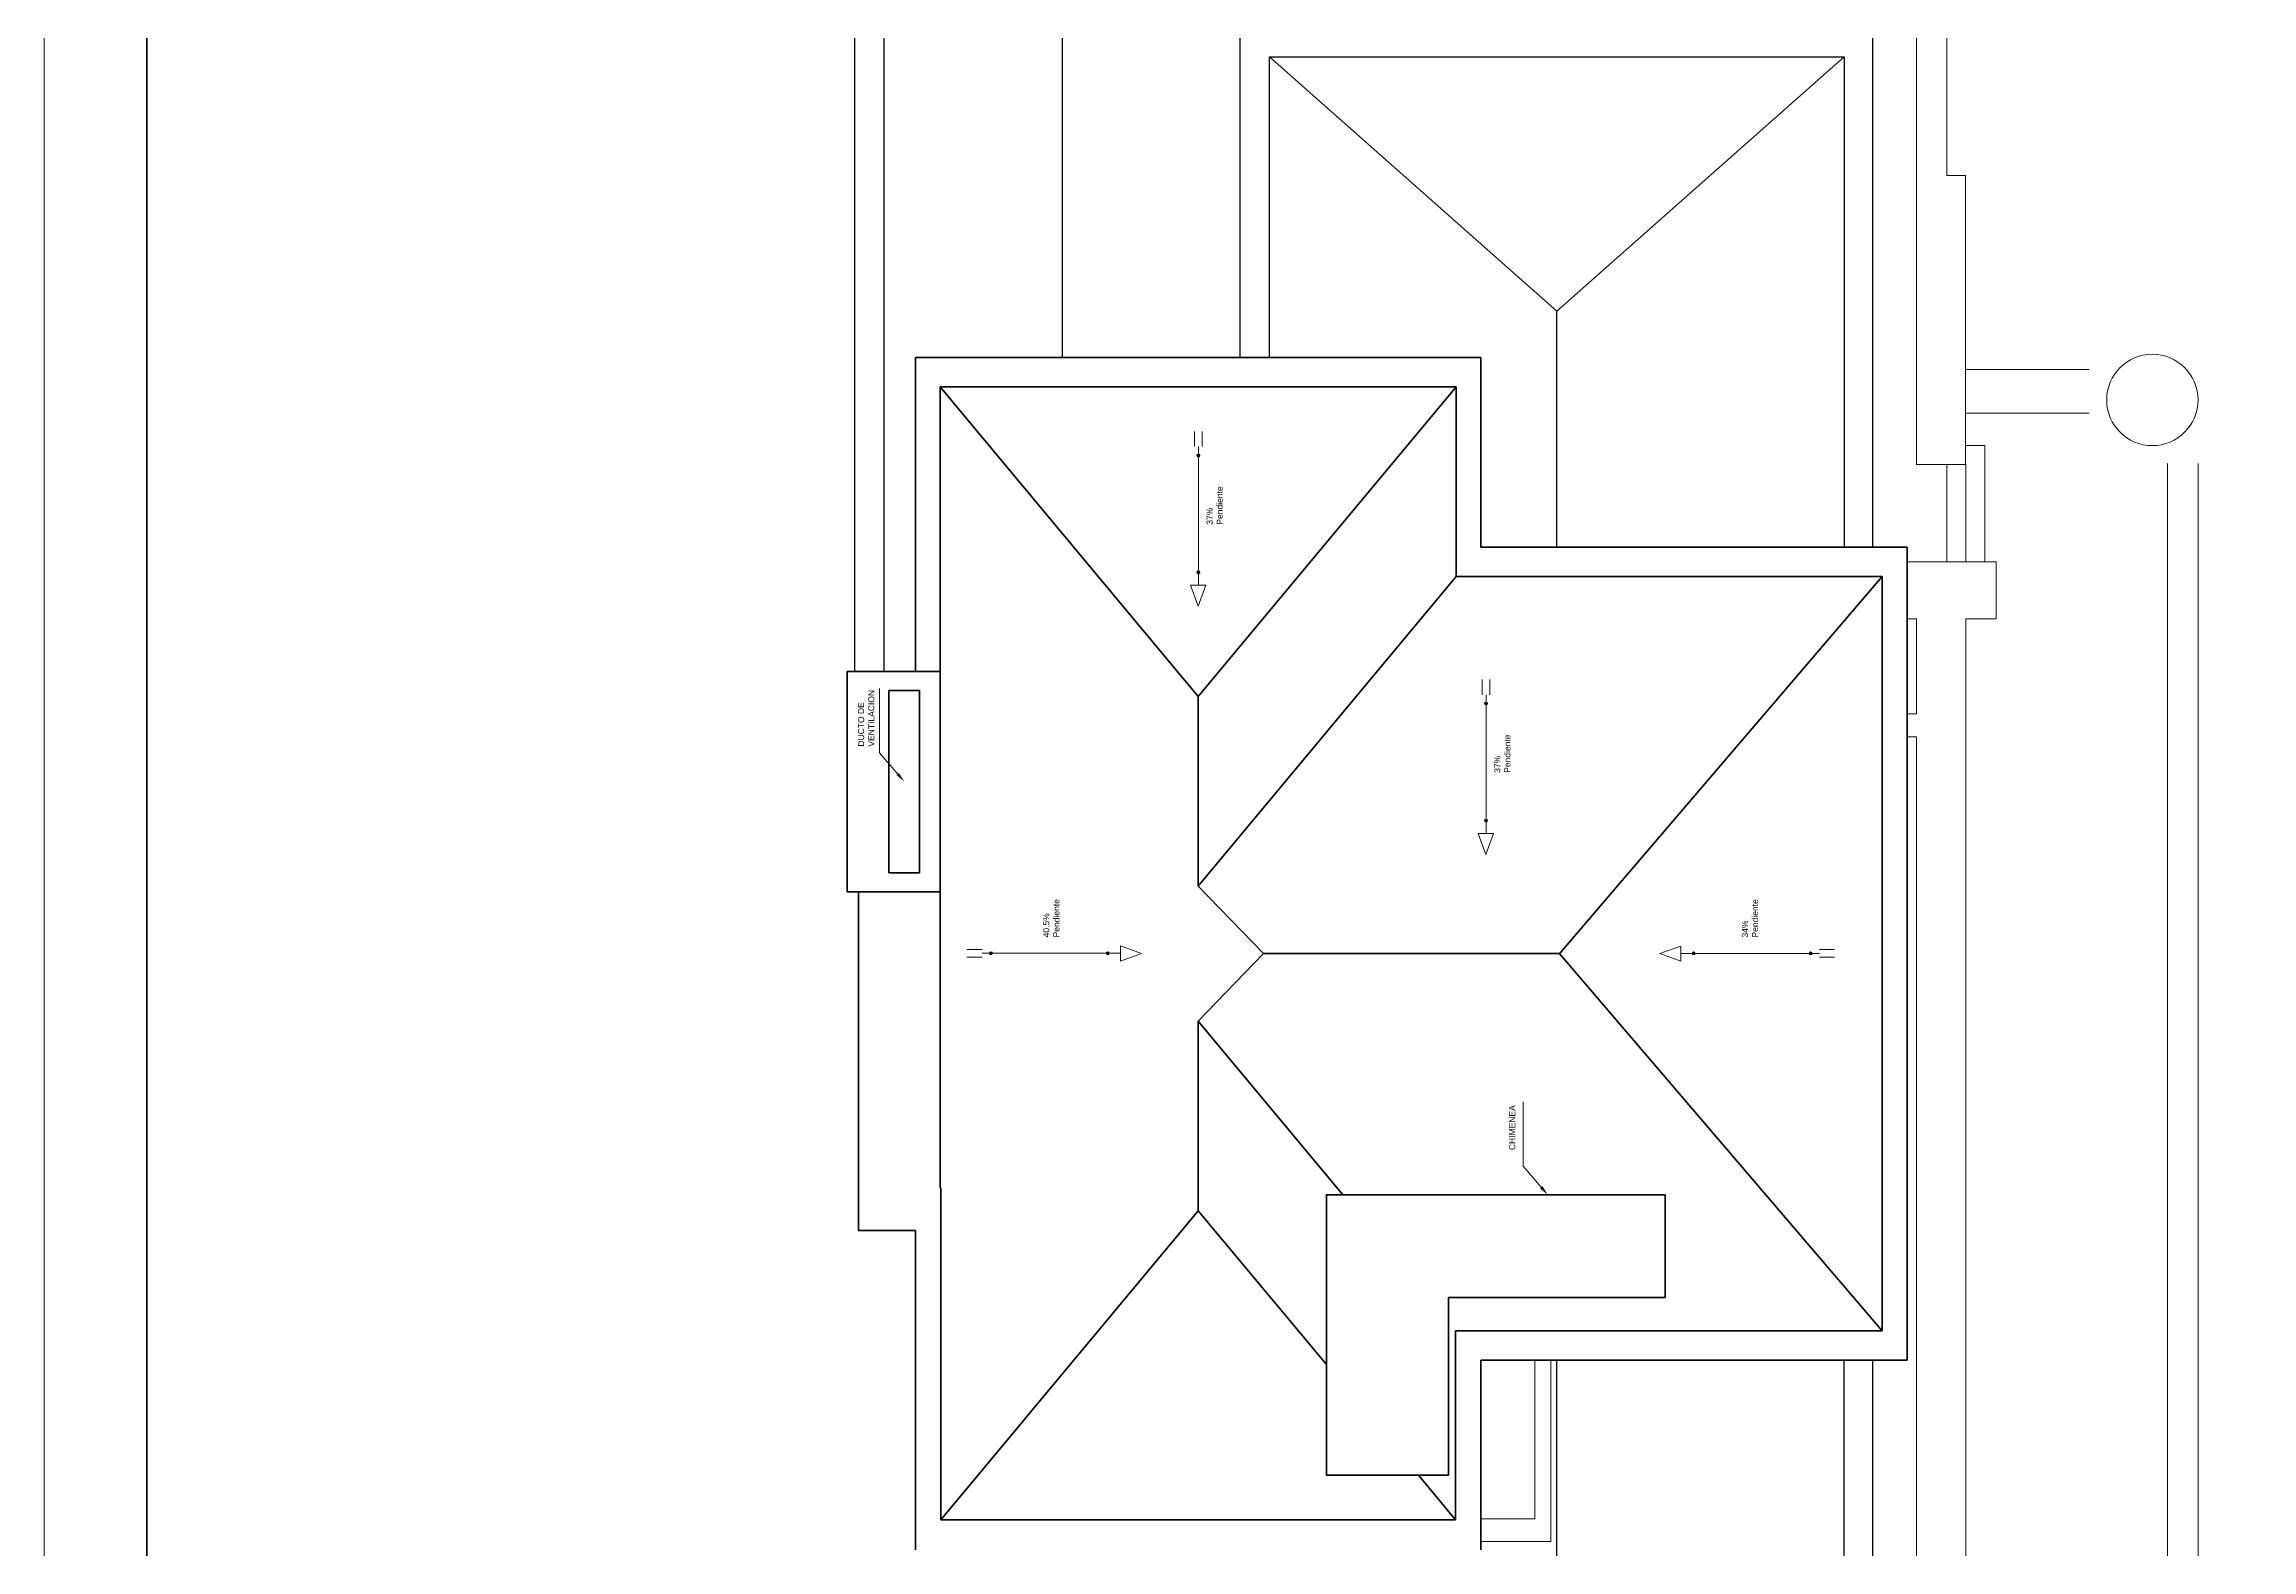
# Model space of a CAD drawing. Header units: millimetres. Extents: x -1459 to -1413, y -119 to 301.
# Drawn here: x -1459.03 to -1430.02, y 118.17 to 137.95 of the extents above; entities that cross this region are included whole.
import ezdxf

# ---------------------------------------------------------------- set-up
doc = ezdxf.new("R2010")
doc.units = ezdxf.units.MM
doc.layers.get('0').update_dxf_attribs({"lineweight": 0})
for name, color, linetype, lineweight in [('CORTE PLUMA 5', 5, 'Continuous', 40), ('GRADAS CAMBIO NIVEL', 3, 'Continuous', 15), ('MURO VISTO', 6, 'Continuous', 18), ('PLUMA 4', 8, 'Continuous', 30), ('PLUMA 6', 140, 'Continuous', 50), ('ROTULO', 7, 'Continuous', 5), ('SANITARIOS', 130, 'Continuous', 13), ('TEXTOS', 30, 'Continuous', 5)]:
    doc.layers.add(name, color=color, linetype=linetype, lineweight=lineweight)
doc.styles.add('Arial', font='arial.ttf')

# ---------------------------------------------------------------- blocks, each defined once
blk = doc.blocks.new('CIRCULO GRADA')
at = {"layer": 'GRADAS CAMBIO NIVEL'}
h = blk.add_hatch(color=256, dxfattribs=at)
h.paths.add_polyline_path([(0.014, 0.014, 0.414214), (-0.014, 0.014), (0, 0)])
h.paths.add_polyline_path([(0.014, 0.014), (0, 0), (0.014, -0.014, 0.414214)])
h.paths.add_polyline_path([(0.014, -0.014), (0, 0), (-0.014, -0.014, 0.414214)])
h.paths.add_polyline_path([(0, 0), (-0.014, 0.014, 0.414214), (-0.014, -0.014)])
blk.add_circle((0, 0), 0.02, dxfattribs=at)
blk = doc.blocks.new('FLEC')
at = {"layer": 'TEXTOS', "extrusion": (0, 0, -1)}
for p, q in [((203.611, -47.254), (203.889, -47.016)), ((203.889, -47.016), (204.734, -47.016))]:
    blk.add_line(p, q, dxfattribs=at)
blk.add_solid([(-203.597, -47.238), (-203.513, -47.339), (-203.625, -47.271)], dxfattribs=at)

msp = doc.modelspace()

# ---------------------------------------------------------------- linework, layer by layer
at = {"layer": 'CORTE PLUMA 5'}
for p, q in [((-1447.578, 133.833), (-1447.578, 129.709)), ((-1440.152, 133.833), (-1447.578, 133.833)), ((-1440.152, 131.342), (-1440.152, 133.833)), ((-1443.865, 129.379), (-1447.256, 133.448)), ((-1440.474, 133.448), (-1447.256, 133.448)), ((-1447.256, 133.448), (-1447.256, 129.709)), ((-1443.865, 129.379), (-1440.474, 133.448)), ((-1440.474, 130.957), (-1440.474, 133.448)), ((-1434.548, 131.342), (-1440.152, 131.342)), ((-1434.548, 120.658), (-1434.548, 131.342)), ((-1443.865, 126.888), (-1440.474, 130.957)), ((-1434.878, 130.957), (-1440.474, 130.957)), ((-1439.128, 125.987), (-1434.878, 130.957)), ((-1434.878, 121.044), (-1434.878, 130.957)), ((-1443.865, 126.888, -3.59), (-1443.865, 129.379, -3.59)), ((-1448.328, 126.813), (-1448.328, 122.363)), ((-1447.256, 126.813), (-1447.256, 122.925)), ((-1443.005, 126), (-1443.865, 126.888)), ((-1443.005, 126), (-1443.865, 125.113)), ((-1443.005, 126), (-1439.128, 126)), ((-1439.128, 126.013), (-1434.878, 121.044)), ((-1443.865, 122.622), (-1443.865, 125.113)), ((-1443.865, 125.113), (-1441.964, 122.832)), ((-1447.248, 122.925), (-1447.248, 118.563)), ((-1443.865, 122.622), (-1447.248, 118.563)), ((-1443.865, 122.622), (-1442.181, 120.601)), ((-1448.328, 122.363), (-1447.578, 122.363)), ((-1447.578, 122.363), (-1447.578, 118.167)), ((-1440.482, 121.044), (-1434.878, 121.044)), ((-1440.482, 121.044), (-1440.482, 118.563)), ((-1440.152, 120.658), (-1440.152, 118.167)), ((-1440.152, 120.658), (-1434.548, 120.658)), ((-1440.972, 119.15), (-1440.482, 118.563)), ((-1440.482, 118.563), (-1447.248, 118.563))]:
    msp.add_line(p, q, dxfattribs=at)
at = {"layer": 'GRADAS CAMBIO NIVEL'}
for p, q in [((-1443.913, 132.861, -3.59), (-1443.913, 132.661, -3.59)), ((-1443.813, 132.861, -3.59), (-1443.813, 132.661, -3.59)), ((-1443.863, 132.661, -3.59), (-1443.863, 130.84, -3.59)), ((-1434.028, 132.425), (-1434.028, 131.15)), ((-1433.778, 132.425), (-1433.778, 131.15)), ((-1440.133, 129.601), (-1440.133, 129.401)), ((-1440.083, 129.401), (-1440.083, 127.58)), ((-1440.033, 129.601), (-1440.033, 129.401)), ((-1446.905, 126.055), (-1446.705, 126.055)), ((-1446.905, 125.955), (-1446.705, 125.955)), ((-1446.705, 126.005), (-1444.884, 126.005)), ((-1435.703, 126.003), (-1437.524, 126.003)), ((-1435.503, 126.053), (-1435.703, 126.053)), ((-1435.503, 125.953), (-1435.703, 125.953))]:
    msp.add_line(p, q, dxfattribs=at)
msp.add_lwpolyline([(-1433.528, 131.15), (-1433.528, 132.675), (-1433.781, 132.675)], dxfattribs=at)
at = {"layer": 'GRADAS CAMBIO NIVEL', "elevation": -3.59}
msp.add_lwpolyline([(-1443.765, 130.84), (-1443.865, 130.565), (-1443.965, 130.84)], close=True, dxfattribs=at)
at = {"layer": 'GRADAS CAMBIO NIVEL'}
for points in [[(-1439.985, 127.58), (-1440.085, 127.305), (-1440.185, 127.58)], [(-1444.884, 126.103), (-1444.609, 126.003), (-1444.884, 125.903)], [(-1437.524, 126.1), (-1437.799, 126), (-1437.524, 125.9)]]:
    msp.add_lwpolyline(points, close=True, dxfattribs=at)
at = {"layer": 'MURO VISTO'}
for p, q in [((-1434.028, 136.225), (-1434.028, 148.6)), ((-1434.428, 138.723), (-1434.428, 132.425)), ((-1434.028, 136.225), (-1433.781, 136.225)), ((-1433.781, 136.225), (-1433.781, 132.425)), ((-1432.158, 133.675), (-1433.781, 133.675)), ((-1432.158, 133.1), (-1433.781, 133.1)), ((-1433.781, 132.425), (-1434.431, 132.425)), ((-1431.128, 111.175), (-1431.128, 132.441)), ((-1430.728, 111.175), (-1430.728, 132.441)), ((-1433.379, 131.15), (-1434.548, 131.15)), ((-1433.379, 130.4), (-1433.379, 131.15)), ((-1434.548, 130.4), (-1434.428, 130.4)), ((-1434.428, 129.15), (-1434.428, 130.4)), ((-1433.779, 130.4), (-1433.379, 130.4)), ((-1433.779, 130.4, -0.202), (-1433.779, 113.2, -0.202)), ((-1434.428, 129.15), (-1434.548, 129.15)), ((-1434.548, 128.85), (-1434.428, 128.85)), ((-1434.428, 114.75), (-1434.428, 128.85))]:
    msp.add_line(p, q, dxfattribs=at)
for points in [[(-1440.152, 118.275), (-1439.231, 118.275), (-1439.231, 120.658)], [(-1439.443, 120.658), (-1439.443, 118.575), (-1440.152, 118.575)]]:
    msp.add_lwpolyline(points, dxfattribs=at)
msp.add_circle((-1431.328, 133.275), 0.6, dxfattribs=at)
at = {"layer": 'PLUMA 4'}
for p, q in [((-1448.378, 129.709), (-1448.378, 146.969)), ((-1447.991, 129.709), (-1447.991, 146.589)), ((-1443.315, 133.833), (-1443.315, 146.589)), ((-1445.653, 144.291), (-1445.653, 133.833)), ((-1435.003, 138.115), (-1435.003, 131.342)), ((-1442.928, 133.833), (-1442.928, 137.783)), ((-1442.928, 137.783), (-1435.378, 137.783)), ((-1442.928, 137.783), (-1439.153, 134.44)), ((-1435.378, 137.783), (-1439.153, 134.44)), ((-1435.378, 137.783), (-1435.378, 131.342)), ((-1439.153, 131.342), (-1439.153, 134.44)), ((-1439.153, 109.594), (-1439.153, 120.658)), ((-1435.378, 106.25), (-1435.378, 120.658)), ((-1435.003, 120.658), (-1435.003, 105.919))]:
    msp.add_line(p, q, dxfattribs=at)
at = {"layer": 'PLUMA 6'}
for p, q in [((-1447.256, 129.709), (-1448.478, 129.709)), ((-1448.478, 126.813), (-1448.478, 129.709)), ((-1447.256, 126.813), (-1447.256, 129.709)), ((-1447.928, 127.063), (-1447.928, 129.459)), ((-1447.528, 129.459), (-1447.928, 129.459)), ((-1447.528, 127.063), (-1447.528, 129.459)), ((-1447.928, 127.063), (-1447.528, 127.063)), ((-1448.478, 126.813), (-1447.256, 126.813)), ((-1437.728, 122.832), (-1437.728, 121.482))]:
    msp.add_line(p, q, dxfattribs=at)
msp.add_lwpolyline([(-1437.728, 122.832), (-1442.181, 122.832), (-1442.181, 119.15), (-1440.578, 119.15), (-1440.578, 121.482), (-1437.728, 121.482)], dxfattribs=at)
at = {"layer": 'ROTULO'}
msp.add_lwpolyline([(-1413.278, 94.214), (-1413.278, 158.714), (-1459.028, 158.714), (-1459.028, 94.214)], close=True, dxfattribs=at)
at = {"layer": 'ROTULO', "lineweight": 40}
msp.add_lwpolyline([(-1414.628, 95.564), (-1414.628, 157.364), (-1457.678, 157.364), (-1457.678, 95.564)], close=True, dxfattribs=at)

# ---------------------------------------------------------------- block references
at = {"rotation": 90}
for p in [(-1495.067, -75.251), (-1486.612, -80.68)]:
    msp.add_blockref('FLEC', p, dxfattribs=at)
at = {"layer": 'GRADAS CAMBIO NIVEL'}
for p, rotation in [((-1443.863, 132.545, -3.59), 270.0000025980065), ((-1440.083, 129.286), 270.0000025980065), ((-1446.589, 126.005), 2.59800653915011e-06)]:
    msp.add_blockref('CIRCULO GRADA', p, dxfattribs=dict(at, rotation=rotation))
at = {"layer": 'GRADAS CAMBIO NIVEL', "xscale": -1, "rotation": 359.9999974019935}
msp.add_blockref('CIRCULO GRADA', (-1435.819, 126.003), dxfattribs=at)
at = {"layer": 'SANITARIOS'}
for p, rotation in [((-1443.863, 131.009, -3.59), 270.0000025980065), ((-1440.083, 127.749), 270.0000025980065), ((-1445.053, 126.005), 2.59800653915011e-06)]:
    msp.add_blockref('CIRCULO GRADA', p, dxfattribs=dict(at, rotation=rotation))
at = {"layer": 'SANITARIOS', "xscale": -1, "rotation": 359.9999974019935}
msp.add_blockref('CIRCULO GRADA', (-1437.356, 126.003), dxfattribs=at)

# ---------------------------------------------------------------- texts
at = {"layer": 'TEXTOS', "char_height": 0.08, "width": 0.90303, "attachment_point": 4, "rotation": 90, "style": 'Arial'}
for s, insert in [('37%\\PPendiente', (-1443.648, 131.636, -3.59)), ('DUCTO DE\\PVENTILACION', (-1448.227, 128.72)), ('37%\\PPendiente', (-1439.868, 128.376)), ('40.5%\\PPendiente', (-1445.794, 126.214)), ('34%\\PPendiente', (-1436.614, 126.212)), ('CHIMENEA', (-1439.739, 123.419))]:
    msp.add_mtext(s, dxfattribs=dict(at, insert=insert))

doc.saveas('drawing.dxf')
